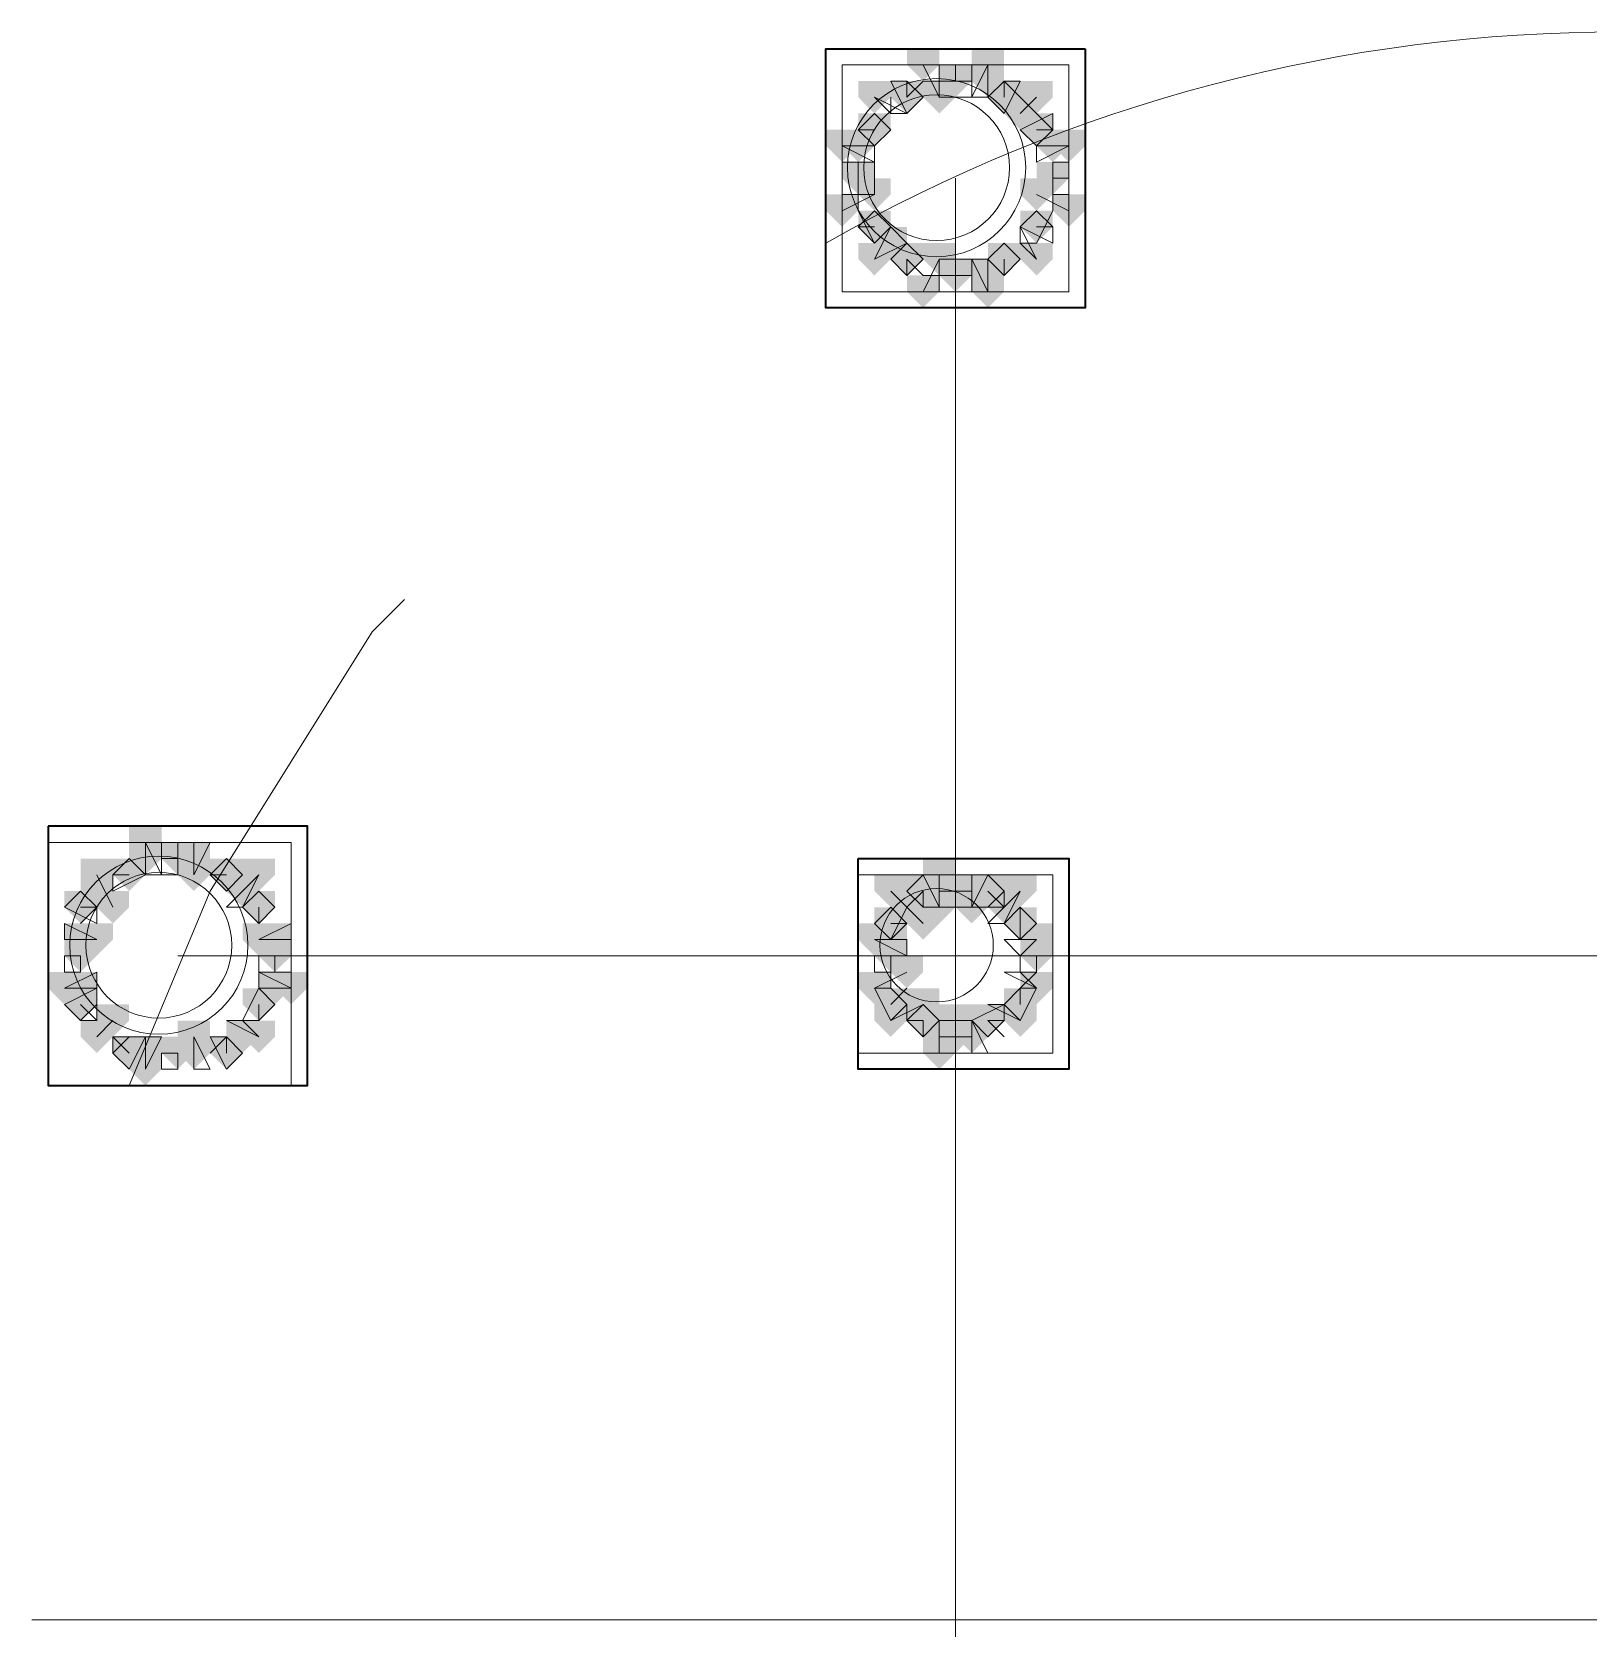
# Model space of a CAD drawing. Header units: millimetres. Extents: x 2315 to 4619, y 1334 to 1897.
# Drawn here: x 3620.04 to 3625.91, y 1541.67 to 1547.68 of the extents above; entities that cross this region are included whole.
import ezdxf

# ---------------------------------------------------------------- set-up
doc = ezdxf.new("R2010")
doc.units = ezdxf.units.MM
for name, color, linetype, true_color in [('PDF_10', 7, 'Continuous', 0x00b85c), ('PDF_AXIS', 7, 'Continuous', 0x00b85c), ('PDF_柱构件', 7, 'Continuous', 0x00b85c), ('PDF_转运站初步方案', 7, 'Continuous', 0x00b85c)]:
    doc.layers.add(name, color=color, linetype=linetype, true_color=true_color)
doc.layers.add('PDF_中心线层', color=1, linetype='Continuous')
doc.layers.add('PDF_粗实线层', color=7, linetype='Continuous')

msp = doc.modelspace()

# ---------------------------------------------------------------- hatches: boundary and pattern name
at = {"layer": 'PDF_10', "transparency": 33554559}
for points in [[(3623.525, 1547.5601), (3623.464, 1547.5601), (3623.464, 1547.499), (3623.525, 1547.4379), (3623.5861, 1547.499), (3623.5861, 1547.5601)], [(3623.525, 1547.5601), (3623.464, 1547.5601), (3623.464, 1547.499), (3623.525, 1547.4379), (3623.5861, 1547.499), (3623.5861, 1547.5601)], [(3623.3418, 1547.499), (3623.2807, 1547.499), (3623.2807, 1547.4379), (3623.3418, 1547.3768), (3623.4029, 1547.4379), (3623.4029, 1547.499)], [(3623.3418, 1547.499), (3623.2807, 1547.499), (3623.2807, 1547.4379), (3623.3418, 1547.3768), (3623.4029, 1547.4379), (3623.4029, 1547.499)], [(3623.7083, 1547.499), (3623.6472, 1547.499), (3623.6472, 1547.4379), (3623.7083, 1547.3768), (3623.7694, 1547.4379), (3623.7694, 1547.499)], [(3623.7083, 1547.499), (3623.6472, 1547.499), (3623.6472, 1547.4379), (3623.7083, 1547.3768), (3623.7694, 1547.4379), (3623.7694, 1547.499)], [(3623.2196, 1547.3768), (3623.1586, 1547.3768), (3623.1586, 1547.3157), (3623.2196, 1547.2547), (3623.2807, 1547.3157), (3623.2807, 1547.3768)], [(3623.2196, 1547.3768), (3623.1586, 1547.3768), (3623.1586, 1547.3157), (3623.2196, 1547.2547), (3623.2807, 1547.3157), (3623.2807, 1547.3768)], [(3623.8305, 1547.3768), (3623.7694, 1547.3768), (3623.7694, 1547.3157), (3623.8305, 1547.2547), (3623.8915, 1547.3157), (3623.8915, 1547.3768)], [(3623.8305, 1547.3768), (3623.7694, 1547.3768), (3623.7694, 1547.3157), (3623.8305, 1547.2547), (3623.8915, 1547.3157), (3623.8915, 1547.3768)], [(3623.1586, 1547.1936), (3623.0975, 1547.1936), (3623.0975, 1547.1325), (3623.1586, 1547.0714), (3623.2196, 1547.1325), (3623.2196, 1547.1936)], [(3623.1586, 1547.1936), (3623.0975, 1547.1936), (3623.0975, 1547.1325), (3623.1586, 1547.0714), (3623.2196, 1547.1325), (3623.2196, 1547.1936)], [(3623.1586, 1547.1936), (3623.0975, 1547.1936), (3623.0975, 1547.1325), (3623.1586, 1547.0714), (3623.2196, 1547.1325), (3623.2196, 1547.1936)], [(3623.8915, 1547.1936), (3623.8305, 1547.1936), (3623.8305, 1547.1325), (3623.8915, 1547.0714), (3623.9526, 1547.1325), (3623.9526, 1547.1936)], [(3623.8915, 1547.1936), (3623.8305, 1547.1936), (3623.8305, 1547.1325), (3623.8915, 1547.0714), (3623.9526, 1547.1325), (3623.9526, 1547.1936)], [(3623.2196, 1547.0103), (3623.1586, 1547.0103), (3623.1586, 1546.9493), (3623.2196, 1546.8882), (3623.2807, 1546.9493), (3623.2807, 1547.0103)], [(3623.2196, 1547.0103), (3623.1586, 1547.0103), (3623.1586, 1546.9493), (3623.2196, 1546.8882), (3623.2807, 1546.9493), (3623.2807, 1547.0103)], [(3623.8305, 1547.0103), (3623.7694, 1547.0103), (3623.7694, 1546.9493), (3623.8305, 1546.8882), (3623.8915, 1546.9493), (3623.8915, 1547.0103)], [(3623.8305, 1547.0103), (3623.7694, 1547.0103), (3623.7694, 1546.9493), (3623.8305, 1546.8882), (3623.8915, 1546.9493), (3623.8915, 1547.0103)], [(3623.3418, 1546.8882), (3623.2807, 1546.8882), (3623.2807, 1546.8271), (3623.3418, 1546.766), (3623.4029, 1546.8271), (3623.4029, 1546.8882)], [(3623.3418, 1546.8882), (3623.2807, 1546.8882), (3623.2807, 1546.8271), (3623.3418, 1546.766), (3623.4029, 1546.8271), (3623.4029, 1546.8882)], [(3623.7083, 1546.8882), (3623.6472, 1546.8882), (3623.6472, 1546.8271), (3623.7083, 1546.766), (3623.7694, 1546.8271), (3623.7694, 1546.8882)], [(3623.7083, 1546.8882), (3623.6472, 1546.8882), (3623.6472, 1546.8271), (3623.7083, 1546.766), (3623.7694, 1546.8271), (3623.7694, 1546.8882)], [(3623.525, 1546.8271), (3623.464, 1546.8271), (3623.464, 1546.766), (3623.525, 1546.7049), (3623.5861, 1546.766), (3623.5861, 1546.8271)], [(3623.525, 1546.8271), (3623.464, 1546.8271), (3623.464, 1546.766), (3623.525, 1546.7049), (3623.5861, 1546.766), (3623.5861, 1546.8271)], [(3623.525, 1546.8271), (3623.464, 1546.8271), (3623.464, 1546.766), (3623.525, 1546.7049), (3623.5861, 1546.766), (3623.5861, 1546.8271)], [(3620.5932, 1544.6282), (3620.5321, 1544.6282), (3620.5321, 1544.5671), (3620.5932, 1544.506), (3620.6542, 1544.5671), (3620.6542, 1544.6282)], [(3620.5932, 1544.6282), (3620.5321, 1544.6282), (3620.5321, 1544.5671), (3620.5932, 1544.506), (3620.6542, 1544.5671), (3620.6542, 1544.6282)], [(3620.4099, 1544.5671), (3620.3488, 1544.5671), (3620.3488, 1544.506), (3620.4099, 1544.4449), (3620.471, 1544.506), (3620.471, 1544.5671)], [(3620.4099, 1544.5671), (3620.3488, 1544.5671), (3620.3488, 1544.506), (3620.4099, 1544.4449), (3620.471, 1544.506), (3620.471, 1544.5671)], [(3620.7764, 1544.5671), (3620.7153, 1544.5671), (3620.7153, 1544.506), (3620.7764, 1544.4449), (3620.8375, 1544.506), (3620.8375, 1544.5671)], [(3620.7764, 1544.5671), (3620.7153, 1544.5671), (3620.7153, 1544.506), (3620.7764, 1544.4449), (3620.8375, 1544.506), (3620.8375, 1544.5671)], [(3620.7764, 1544.5671), (3620.7153, 1544.5671), (3620.7153, 1544.506), (3620.7764, 1544.4449), (3620.8375, 1544.506), (3620.8375, 1544.5671)], [(3623.4029, 1544.506), (3623.3418, 1544.506), (3623.3418, 1544.4449), (3623.4029, 1544.3839), (3623.464, 1544.4449), (3623.464, 1544.506)], [(3623.4029, 1544.506), (3623.3418, 1544.506), (3623.3418, 1544.4449), (3623.4029, 1544.3839), (3623.464, 1544.4449), (3623.464, 1544.506)], [(3623.525, 1544.506), (3623.464, 1544.506), (3623.464, 1544.4449), (3623.525, 1544.3839), (3623.5861, 1544.4449), (3623.5861, 1544.506)], [(3623.525, 1544.506), (3623.464, 1544.506), (3623.464, 1544.4449), (3623.525, 1544.3839), (3623.5861, 1544.4449), (3623.5861, 1544.506)], [(3623.6472, 1544.506), (3623.5861, 1544.506), (3623.5861, 1544.4449), (3623.6472, 1544.3839), (3623.7083, 1544.4449), (3623.7083, 1544.506)], [(3623.6472, 1544.506), (3623.5861, 1544.506), (3623.5861, 1544.4449), (3623.6472, 1544.3839), (3623.7083, 1544.4449), (3623.7083, 1544.506)], [(3620.2267, 1544.4449), (3620.1656, 1544.4449), (3620.1656, 1544.3839), (3620.2267, 1544.3228), (3620.2877, 1544.3839), (3620.2877, 1544.4449)], [(3620.2267, 1544.4449), (3620.1656, 1544.4449), (3620.1656, 1544.3839), (3620.2267, 1544.3228), (3620.2877, 1544.3839), (3620.2877, 1544.4449)], [(3620.8986, 1544.4449), (3620.8375, 1544.4449), (3620.8375, 1544.3839), (3620.8986, 1544.3228), (3620.9596, 1544.3839), (3620.9596, 1544.4449)], [(3620.8986, 1544.4449), (3620.8375, 1544.4449), (3620.8375, 1544.3839), (3620.8986, 1544.3228), (3620.9596, 1544.3839), (3620.9596, 1544.4449)], [(3620.8986, 1544.4449), (3620.8375, 1544.4449), (3620.8375, 1544.3839), (3620.8986, 1544.3228), (3620.9596, 1544.3839), (3620.9596, 1544.4449)], [(3623.2807, 1544.3839), (3623.2196, 1544.3839), (3623.2196, 1544.3228), (3623.2807, 1544.2617), (3623.3418, 1544.3228), (3623.3418, 1544.3839)], [(3623.2807, 1544.3839), (3623.2196, 1544.3839), (3623.2196, 1544.3228), (3623.2807, 1544.2617), (3623.3418, 1544.3228), (3623.3418, 1544.3839)], [(3623.7694, 1544.3839), (3623.7083, 1544.3839), (3623.7083, 1544.3228), (3623.7694, 1544.2617), (3623.8305, 1544.3228), (3623.8305, 1544.3839)], [(3623.7694, 1544.3839), (3623.7083, 1544.3839), (3623.7083, 1544.3228), (3623.7694, 1544.2617), (3623.8305, 1544.3228), (3623.8305, 1544.3839)], [(3623.7694, 1544.3839), (3623.7083, 1544.3839), (3623.7083, 1544.3228), (3623.7694, 1544.2617), (3623.8305, 1544.3228), (3623.8305, 1544.3839)], [(3620.2267, 1544.2617), (3620.1656, 1544.2617), (3620.1656, 1544.2006), (3620.2267, 1544.1395), (3620.2877, 1544.2006), (3620.2877, 1544.2617)], [(3620.2267, 1544.2617), (3620.1656, 1544.2617), (3620.1656, 1544.2006), (3620.2267, 1544.1395), (3620.2877, 1544.2006), (3620.2877, 1544.2617)], [(3620.9596, 1544.2617), (3620.8986, 1544.2617), (3620.8986, 1544.2006), (3620.9596, 1544.1395), (3621.0207, 1544.2006), (3621.0207, 1544.2617)], [(3620.9596, 1544.2617), (3620.8986, 1544.2617), (3620.8986, 1544.2006), (3620.9596, 1544.1395), (3621.0207, 1544.2006), (3621.0207, 1544.2617)], [(3623.2807, 1544.2617), (3623.2196, 1544.2617), (3623.2196, 1544.2006), (3623.2807, 1544.1395), (3623.3418, 1544.2006), (3623.3418, 1544.2617)], [(3623.2807, 1544.2617), (3623.2196, 1544.2617), (3623.2196, 1544.2006), (3623.2807, 1544.1395), (3623.3418, 1544.2006), (3623.3418, 1544.2617)], [(3623.8305, 1544.2617), (3623.7694, 1544.2617), (3623.7694, 1544.2006), (3623.8305, 1544.1395), (3623.8915, 1544.2006), (3623.8915, 1544.2617)], [(3623.8305, 1544.2617), (3623.7694, 1544.2617), (3623.7694, 1544.2006), (3623.8305, 1544.1395), (3623.8915, 1544.2006), (3623.8915, 1544.2617)], [(3620.2267, 1544.0784), (3620.1656, 1544.0784), (3620.1656, 1544.0174), (3620.2267, 1543.9563), (3620.2877, 1544.0174), (3620.2877, 1544.0784)], [(3620.2267, 1544.0784), (3620.1656, 1544.0784), (3620.1656, 1544.0174), (3620.2267, 1543.9563), (3620.2877, 1544.0174), (3620.2877, 1544.0784)], [(3620.8986, 1544.0784), (3620.8375, 1544.0784), (3620.8375, 1544.0174), (3620.8986, 1543.9563), (3620.9596, 1544.0174), (3620.9596, 1544.0784)], [(3620.8986, 1544.0784), (3620.8375, 1544.0784), (3620.8375, 1544.0174), (3620.8986, 1543.9563), (3620.9596, 1544.0174), (3620.9596, 1544.0784)], [(3623.2807, 1544.0784), (3623.2196, 1544.0784), (3623.2196, 1544.0174), (3623.2807, 1543.9563), (3623.3418, 1544.0174), (3623.3418, 1544.0784)], [(3623.2807, 1544.0784), (3623.2196, 1544.0784), (3623.2196, 1544.0174), (3623.2807, 1543.9563), (3623.3418, 1544.0174), (3623.3418, 1544.0784)], [(3623.7694, 1544.0784), (3623.7083, 1544.0784), (3623.7083, 1544.0174), (3623.7694, 1543.9563), (3623.8305, 1544.0174), (3623.8305, 1544.0784)], [(3623.7694, 1544.0784), (3623.7083, 1544.0784), (3623.7083, 1544.0174), (3623.7694, 1543.9563), (3623.8305, 1544.0174), (3623.8305, 1544.0784)], [(3623.4029, 1544.0174), (3623.3418, 1544.0174), (3623.3418, 1543.9563), (3623.4029, 1543.8952), (3623.464, 1543.9563), (3623.464, 1544.0174)], [(3623.4029, 1544.0174), (3623.3418, 1544.0174), (3623.3418, 1543.9563), (3623.4029, 1543.8952), (3623.464, 1543.9563), (3623.464, 1544.0174)], [(3623.6472, 1544.0174), (3623.5861, 1544.0174), (3623.5861, 1543.9563), (3623.6472, 1543.8952), (3623.7083, 1543.9563), (3623.7083, 1544.0174)], [(3623.6472, 1544.0174), (3623.5861, 1544.0174), (3623.5861, 1543.9563), (3623.6472, 1543.8952), (3623.7083, 1543.9563), (3623.7083, 1544.0174)], [(3623.525, 1543.9563), (3623.464, 1543.9563), (3623.464, 1543.8952), (3623.525, 1543.8341), (3623.5861, 1543.8952), (3623.5861, 1543.9563)], [(3623.525, 1543.9563), (3623.464, 1543.9563), (3623.464, 1543.8952), (3623.525, 1543.8341), (3623.5861, 1543.8952), (3623.5861, 1543.9563)], [(3620.4099, 1543.8952), (3620.3488, 1543.8952), (3620.3488, 1543.8341), (3620.4099, 1543.773), (3620.471, 1543.8341), (3620.471, 1543.8952)], [(3620.4099, 1543.8952), (3620.3488, 1543.8952), (3620.3488, 1543.8341), (3620.4099, 1543.773), (3620.471, 1543.8341), (3620.471, 1543.8952)], [(3620.5932, 1543.8952), (3620.5321, 1543.8952), (3620.5321, 1543.8341), (3620.5932, 1543.773), (3620.6542, 1543.8341), (3620.6542, 1543.8952)], [(3620.5932, 1543.8952), (3620.5321, 1543.8952), (3620.5321, 1543.8341), (3620.5932, 1543.773), (3620.6542, 1543.8341), (3620.6542, 1543.8952)], [(3620.7764, 1543.8952), (3620.7153, 1543.8952), (3620.7153, 1543.8341), (3620.7764, 1543.773), (3620.8375, 1543.8341), (3620.8375, 1543.8952)], [(3620.7764, 1543.8952), (3620.7153, 1543.8952), (3620.7153, 1543.8341), (3620.7764, 1543.773), (3620.8375, 1543.8341), (3620.8375, 1543.8952)]]:
    msp.add_hatch(color=256, dxfattribs=at).paths.add_polyline_path(points)
at = {"layer": 'PDF_柱构件', "transparency": 33554559}
for points in [[(3623.4029, 1547.6211), (3623.3418, 1547.6211), (3623.3418, 1547.5601), (3623.4029, 1547.499), (3623.464, 1547.5601), (3623.464, 1547.6211)], [(3623.6472, 1547.6211), (3623.5861, 1547.6211), (3623.5861, 1547.5601), (3623.6472, 1547.499), (3623.7083, 1547.5601), (3623.7083, 1547.6211)], [(3623.6472, 1547.5601), (3623.5861, 1547.5601), (3623.5861, 1547.499), (3623.6472, 1547.4379), (3623.7083, 1547.499), (3623.7083, 1547.5601)], [(3623.2196, 1547.499), (3623.1586, 1547.499), (3623.1586, 1547.4379), (3623.2196, 1547.3768), (3623.2807, 1547.4379), (3623.2807, 1547.499)], [(3623.464, 1547.499), (3623.4029, 1547.499), (3623.4029, 1547.4379), (3623.464, 1547.3768), (3623.525, 1547.4379), (3623.525, 1547.499)], [(3623.8305, 1547.499), (3623.7694, 1547.499), (3623.7694, 1547.4379), (3623.8305, 1547.3768), (3623.8915, 1547.4379), (3623.8915, 1547.499)], [(3623.7694, 1547.4379), (3623.7083, 1547.4379), (3623.7083, 1547.3768), (3623.7694, 1547.3157), (3623.8305, 1547.3768), (3623.8305, 1547.4379)], [(3623.0975, 1547.3157), (3623.0364, 1547.3157), (3623.0364, 1547.2547), (3623.0975, 1547.1936), (3623.1586, 1547.2547), (3623.1586, 1547.3157)], [(3623.1586, 1547.3157), (3623.0975, 1547.3157), (3623.0975, 1547.2547), (3623.1586, 1547.1936), (3623.2196, 1547.2547), (3623.2196, 1547.3157)], [(3623.8915, 1547.3157), (3623.8305, 1547.3157), (3623.8305, 1547.2547), (3623.8915, 1547.1936), (3623.9526, 1547.2547), (3623.9526, 1547.3157)], [(3623.9526, 1547.3157), (3623.8915, 1547.3157), (3623.8915, 1547.2547), (3623.9526, 1547.1936), (3624.0137, 1547.2547), (3624.0137, 1547.3157)], [(3623.2196, 1547.1325), (3623.1586, 1547.1325), (3623.1586, 1547.0714), (3623.2196, 1547.0103), (3623.2807, 1547.0714), (3623.2807, 1547.1325)], [(3623.8305, 1547.1325), (3623.7694, 1547.1325), (3623.7694, 1547.0714), (3623.8305, 1547.0103), (3623.8915, 1547.0714), (3623.8915, 1547.1325)], [(3623.0975, 1547.0714), (3623.0364, 1547.0714), (3623.0364, 1547.0103), (3623.0975, 1546.9493), (3623.1586, 1547.0103), (3623.1586, 1547.0714)], [(3623.9526, 1547.0714), (3623.8915, 1547.0714), (3623.8915, 1547.0103), (3623.9526, 1546.9493), (3624.0137, 1547.0103), (3624.0137, 1547.0714)], [(3623.2807, 1546.9493), (3623.2196, 1546.9493), (3623.2196, 1546.8882), (3623.2807, 1546.8271), (3623.3418, 1546.8882), (3623.3418, 1546.9493)], [(3623.2196, 1546.8882), (3623.1586, 1546.8882), (3623.1586, 1546.8271), (3623.2196, 1546.766), (3623.2807, 1546.8271), (3623.2807, 1546.8882)], [(3623.464, 1546.8882), (3623.4029, 1546.8882), (3623.4029, 1546.8271), (3623.464, 1546.766), (3623.525, 1546.8271), (3623.525, 1546.8882)], [(3623.8305, 1546.8882), (3623.7694, 1546.8882), (3623.7694, 1546.8271), (3623.8305, 1546.766), (3623.8915, 1546.8271), (3623.8915, 1546.8882)], [(3623.6472, 1546.8271), (3623.5861, 1546.8271), (3623.5861, 1546.766), (3623.6472, 1546.7049), (3623.7083, 1546.766), (3623.7083, 1546.8271)], [(3623.4029, 1546.766), (3623.3418, 1546.766), (3623.3418, 1546.7049), (3623.4029, 1546.6439), (3623.464, 1546.7049), (3623.464, 1546.766)], [(3623.6472, 1546.766), (3623.5861, 1546.766), (3623.5861, 1546.7049), (3623.6472, 1546.6439), (3623.7083, 1546.7049), (3623.7083, 1546.766)], [(3620.471, 1544.6893), (3620.4099, 1544.6893), (3620.4099, 1544.6282), (3620.471, 1544.5671), (3620.5321, 1544.6282), (3620.5321, 1544.6893)], [(3620.471, 1544.6282), (3620.4099, 1544.6282), (3620.4099, 1544.5671), (3620.471, 1544.506), (3620.5321, 1544.5671), (3620.5321, 1544.6282)], [(3620.6542, 1544.6282), (3620.5932, 1544.6282), (3620.5932, 1544.5671), (3620.6542, 1544.506), (3620.7153, 1544.5671), (3620.7153, 1544.6282)], [(3620.2877, 1544.5671), (3620.2267, 1544.5671), (3620.2267, 1544.506), (3620.2877, 1544.4449), (3620.3488, 1544.506), (3620.3488, 1544.5671)], [(3620.6542, 1544.5671), (3620.5932, 1544.5671), (3620.5932, 1544.506), (3620.6542, 1544.4449), (3620.7153, 1544.506), (3620.7153, 1544.5671)], [(3620.8986, 1544.5671), (3620.8375, 1544.5671), (3620.8375, 1544.506), (3620.8986, 1544.4449), (3620.9596, 1544.506), (3620.9596, 1544.5671)], [(3623.464, 1544.5671), (3623.4029, 1544.5671), (3623.4029, 1544.506), (3623.464, 1544.4449), (3623.525, 1544.506), (3623.525, 1544.5671)], [(3620.2877, 1544.506), (3620.2267, 1544.506), (3620.2267, 1544.4449), (3620.2877, 1544.3839), (3620.3488, 1544.4449), (3620.3488, 1544.506)], [(3620.8375, 1544.506), (3620.7764, 1544.506), (3620.7764, 1544.4449), (3620.8375, 1544.3839), (3620.8986, 1544.4449), (3620.8986, 1544.506)], [(3623.2807, 1544.506), (3623.2196, 1544.506), (3623.2196, 1544.4449), (3623.2807, 1544.3839), (3623.3418, 1544.4449), (3623.3418, 1544.506)], [(3623.464, 1544.506), (3623.4029, 1544.506), (3623.4029, 1544.4449), (3623.464, 1544.3839), (3623.525, 1544.4449), (3623.525, 1544.506)], [(3623.5861, 1544.506), (3623.525, 1544.506), (3623.525, 1544.4449), (3623.5861, 1544.3839), (3623.6472, 1544.4449), (3623.6472, 1544.506)], [(3623.7694, 1544.506), (3623.7083, 1544.506), (3623.7083, 1544.4449), (3623.7694, 1544.3839), (3623.8305, 1544.4449), (3623.8305, 1544.506)], [(3620.3488, 1544.4449), (3620.2877, 1544.4449), (3620.2877, 1544.3839), (3620.3488, 1544.3228), (3620.4099, 1544.3839), (3620.4099, 1544.4449)], [(3623.3418, 1544.4449), (3623.2807, 1544.4449), (3623.2807, 1544.3839), (3623.3418, 1544.3228), (3623.4029, 1544.3839), (3623.4029, 1544.4449)], [(3623.464, 1544.4449), (3623.4029, 1544.4449), (3623.4029, 1544.3839), (3623.464, 1544.3228), (3623.525, 1544.3839), (3623.525, 1544.4449)], [(3623.5861, 1544.4449), (3623.525, 1544.4449), (3623.525, 1544.3839), (3623.5861, 1544.3228), (3623.6472, 1544.3839), (3623.6472, 1544.4449)], [(3623.7083, 1544.4449), (3623.6472, 1544.4449), (3623.6472, 1544.3839), (3623.7083, 1544.3228), (3623.7694, 1544.3839), (3623.7694, 1544.4449)], [(3623.4029, 1544.3839), (3623.3418, 1544.3839), (3623.3418, 1544.3228), (3623.4029, 1544.2617), (3623.464, 1544.3228), (3623.464, 1544.3839)], [(3620.2267, 1544.3228), (3620.1656, 1544.3228), (3620.1656, 1544.2617), (3620.2267, 1544.2006), (3620.2877, 1544.2617), (3620.2877, 1544.3228)], [(3620.2877, 1544.3228), (3620.2267, 1544.3228), (3620.2267, 1544.2617), (3620.2877, 1544.2006), (3620.3488, 1544.2617), (3620.3488, 1544.3228)], [(3620.8986, 1544.3228), (3620.8375, 1544.3228), (3620.8375, 1544.2617), (3620.8986, 1544.2006), (3620.9596, 1544.2617), (3620.9596, 1544.3228)], [(3620.9596, 1544.3228), (3620.8986, 1544.3228), (3620.8986, 1544.2617), (3620.9596, 1544.2006), (3621.0207, 1544.2617), (3621.0207, 1544.3228)], [(3623.2196, 1544.3228), (3623.1586, 1544.3228), (3623.1586, 1544.2617), (3623.2196, 1544.2006), (3623.2807, 1544.2617), (3623.2807, 1544.3228)], [(3623.2807, 1544.3228), (3623.2196, 1544.3228), (3623.2196, 1544.2617), (3623.2807, 1544.2006), (3623.3418, 1544.2617), (3623.3418, 1544.3228)], [(3623.8305, 1544.3228), (3623.7694, 1544.3228), (3623.7694, 1544.2617), (3623.8305, 1544.2006), (3623.8915, 1544.2617), (3623.8915, 1544.3228)], [(3623.3418, 1544.2006), (3623.2807, 1544.2006), (3623.2807, 1544.1395), (3623.3418, 1544.0784), (3623.4029, 1544.1395), (3623.4029, 1544.2006)], [(3620.1656, 1544.1395), (3620.1045, 1544.1395), (3620.1045, 1544.0784), (3620.1656, 1544.0174), (3620.2267, 1544.0784), (3620.2267, 1544.1395)], [(3620.2267, 1544.1395), (3620.1656, 1544.1395), (3620.1656, 1544.0784), (3620.2267, 1544.0174), (3620.2877, 1544.0784), (3620.2877, 1544.1395)], [(3620.9596, 1544.1395), (3620.8986, 1544.1395), (3620.8986, 1544.0784), (3620.9596, 1544.0174), (3621.0207, 1544.0784), (3621.0207, 1544.1395)], [(3621.0207, 1544.1395), (3620.9596, 1544.1395), (3620.9596, 1544.0784), (3621.0207, 1544.0174), (3621.0818, 1544.0784), (3621.0818, 1544.1395)], [(3623.2196, 1544.1395), (3623.1586, 1544.1395), (3623.1586, 1544.0784), (3623.2196, 1544.0174), (3623.2807, 1544.0784), (3623.2807, 1544.1395)], [(3623.8305, 1544.1395), (3623.7694, 1544.1395), (3623.7694, 1544.0784), (3623.8305, 1544.0174), (3623.8915, 1544.0784), (3623.8915, 1544.1395)], [(3623.4029, 1544.0784), (3623.3418, 1544.0784), (3623.3418, 1544.0174), (3623.4029, 1543.9563), (3623.464, 1544.0174), (3623.464, 1544.0784)], [(3620.3488, 1544.0174), (3620.2877, 1544.0174), (3620.2877, 1543.9563), (3620.3488, 1543.8952), (3620.4099, 1543.9563), (3620.4099, 1544.0174)], [(3623.2807, 1544.0174), (3623.2196, 1544.0174), (3623.2196, 1543.9563), (3623.2807, 1543.8952), (3623.3418, 1543.9563), (3623.3418, 1544.0174)], [(3623.464, 1544.0174), (3623.4029, 1544.0174), (3623.4029, 1543.9563), (3623.464, 1543.8952), (3623.525, 1543.9563), (3623.525, 1544.0174)], [(3623.5861, 1544.0174), (3623.525, 1544.0174), (3623.525, 1543.9563), (3623.5861, 1543.8952), (3623.6472, 1543.9563), (3623.6472, 1544.0174)], [(3623.7694, 1544.0174), (3623.7083, 1544.0174), (3623.7083, 1543.9563), (3623.7694, 1543.8952), (3623.8305, 1543.9563), (3623.8305, 1544.0174)], [(3620.2877, 1543.9563), (3620.2267, 1543.9563), (3620.2267, 1543.8952), (3620.2877, 1543.8341), (3620.3488, 1543.8952), (3620.3488, 1543.9563)], [(3620.2877, 1543.9563), (3620.2267, 1543.9563), (3620.2267, 1543.8952), (3620.2877, 1543.8341), (3620.3488, 1543.8952), (3620.3488, 1543.9563)], [(3620.6542, 1543.9563), (3620.5932, 1543.9563), (3620.5932, 1543.8952), (3620.6542, 1543.8341), (3620.7153, 1543.8952), (3620.7153, 1543.9563)], [(3620.8375, 1543.9563), (3620.7764, 1543.9563), (3620.7764, 1543.8952), (3620.8375, 1543.8341), (3620.8986, 1543.8952), (3620.8986, 1543.9563)], [(3620.8986, 1543.9563), (3620.8375, 1543.9563), (3620.8375, 1543.8952), (3620.8986, 1543.8341), (3620.9596, 1543.8952), (3620.9596, 1543.9563)], [(3623.464, 1543.9563), (3623.4029, 1543.9563), (3623.4029, 1543.8952), (3623.464, 1543.8341), (3623.525, 1543.8952), (3623.525, 1543.9563)], [(3623.5861, 1543.9563), (3623.525, 1543.9563), (3623.525, 1543.8952), (3623.5861, 1543.8341), (3623.6472, 1543.8952), (3623.6472, 1543.9563)], [(3620.471, 1543.8952), (3620.4099, 1543.8952), (3620.4099, 1543.8341), (3620.471, 1543.773), (3620.5321, 1543.8341), (3620.5321, 1543.8952)], [(3620.6542, 1543.8952), (3620.5932, 1543.8952), (3620.5932, 1543.8341), (3620.6542, 1543.773), (3620.7153, 1543.8341), (3620.7153, 1543.8952)], [(3623.464, 1543.8952), (3623.4029, 1543.8952), (3623.4029, 1543.8341), (3623.464, 1543.773), (3623.525, 1543.8341), (3623.525, 1543.8952)], [(3620.471, 1543.8341), (3620.4099, 1543.8341), (3620.4099, 1543.773), (3620.471, 1543.712), (3620.5321, 1543.773), (3620.5321, 1543.8341)]]:
    msp.add_hatch(color=256, dxfattribs=at).paths.add_polyline_path(points)
at = {"layer": 'PDF_转运站初步方案', "transparency": 33554559}
for points in [[(3623.525, 1547.5601), (3623.464, 1547.5601), (3623.464, 1547.499), (3623.525, 1547.4379), (3623.5861, 1547.499), (3623.5861, 1547.5601)], [(3623.525, 1547.5601), (3623.464, 1547.5601), (3623.464, 1547.499), (3623.525, 1547.4379), (3623.5861, 1547.499), (3623.5861, 1547.5601)], [(3623.3418, 1547.499), (3623.2807, 1547.499), (3623.2807, 1547.4379), (3623.3418, 1547.3768), (3623.4029, 1547.4379), (3623.4029, 1547.499)], [(3623.3418, 1547.499), (3623.2807, 1547.499), (3623.2807, 1547.4379), (3623.3418, 1547.3768), (3623.4029, 1547.4379), (3623.4029, 1547.499)], [(3623.7083, 1547.499), (3623.6472, 1547.499), (3623.6472, 1547.4379), (3623.7083, 1547.3768), (3623.7694, 1547.4379), (3623.7694, 1547.499)], [(3623.7083, 1547.499), (3623.6472, 1547.499), (3623.6472, 1547.4379), (3623.7083, 1547.3768), (3623.7694, 1547.4379), (3623.7694, 1547.499)], [(3623.2196, 1547.3768), (3623.1586, 1547.3768), (3623.1586, 1547.3157), (3623.2196, 1547.2547), (3623.2807, 1547.3157), (3623.2807, 1547.3768)], [(3623.2196, 1547.3768), (3623.1586, 1547.3768), (3623.1586, 1547.3157), (3623.2196, 1547.2547), (3623.2807, 1547.3157), (3623.2807, 1547.3768)], [(3623.8305, 1547.3768), (3623.7694, 1547.3768), (3623.7694, 1547.3157), (3623.8305, 1547.2547), (3623.8915, 1547.3157), (3623.8915, 1547.3768)], [(3623.8305, 1547.3768), (3623.7694, 1547.3768), (3623.7694, 1547.3157), (3623.8305, 1547.2547), (3623.8915, 1547.3157), (3623.8915, 1547.3768)], [(3623.1586, 1547.1936), (3623.0975, 1547.1936), (3623.0975, 1547.1325), (3623.1586, 1547.0714), (3623.2196, 1547.1325), (3623.2196, 1547.1936)], [(3623.1586, 1547.1936), (3623.0975, 1547.1936), (3623.0975, 1547.1325), (3623.1586, 1547.0714), (3623.2196, 1547.1325), (3623.2196, 1547.1936)], [(3623.8915, 1547.1936), (3623.8305, 1547.1936), (3623.8305, 1547.1325), (3623.8915, 1547.0714), (3623.9526, 1547.1325), (3623.9526, 1547.1936)], [(3623.8915, 1547.1936), (3623.8305, 1547.1936), (3623.8305, 1547.1325), (3623.8915, 1547.0714), (3623.9526, 1547.1325), (3623.9526, 1547.1936)], [(3623.2196, 1547.0103), (3623.1586, 1547.0103), (3623.1586, 1546.9493), (3623.2196, 1546.8882), (3623.2807, 1546.9493), (3623.2807, 1547.0103)], [(3623.2196, 1547.0103), (3623.1586, 1547.0103), (3623.1586, 1546.9493), (3623.2196, 1546.8882), (3623.2807, 1546.9493), (3623.2807, 1547.0103)], [(3623.8305, 1547.0103), (3623.7694, 1547.0103), (3623.7694, 1546.9493), (3623.8305, 1546.8882), (3623.8915, 1546.9493), (3623.8915, 1547.0103)], [(3623.8305, 1547.0103), (3623.7694, 1547.0103), (3623.7694, 1546.9493), (3623.8305, 1546.8882), (3623.8915, 1546.9493), (3623.8915, 1547.0103)], [(3623.3418, 1546.8882), (3623.2807, 1546.8882), (3623.2807, 1546.8271), (3623.3418, 1546.766), (3623.4029, 1546.8271), (3623.4029, 1546.8882)], [(3623.3418, 1546.8882), (3623.2807, 1546.8882), (3623.2807, 1546.8271), (3623.3418, 1546.766), (3623.4029, 1546.8271), (3623.4029, 1546.8882)], [(3623.7083, 1546.8882), (3623.6472, 1546.8882), (3623.6472, 1546.8271), (3623.7083, 1546.766), (3623.7694, 1546.8271), (3623.7694, 1546.8882)], [(3623.7083, 1546.8882), (3623.6472, 1546.8882), (3623.6472, 1546.8271), (3623.7083, 1546.766), (3623.7694, 1546.8271), (3623.7694, 1546.8882)], [(3623.525, 1546.8271), (3623.464, 1546.8271), (3623.464, 1546.766), (3623.525, 1546.7049), (3623.5861, 1546.766), (3623.5861, 1546.8271)], [(3623.525, 1546.8271), (3623.464, 1546.8271), (3623.464, 1546.766), (3623.525, 1546.7049), (3623.5861, 1546.766), (3623.5861, 1546.8271)], [(3620.5932, 1544.6282), (3620.5321, 1544.6282), (3620.5321, 1544.5671), (3620.5932, 1544.506), (3620.6542, 1544.5671), (3620.6542, 1544.6282)], [(3620.5932, 1544.6282), (3620.5321, 1544.6282), (3620.5321, 1544.5671), (3620.5932, 1544.506), (3620.6542, 1544.5671), (3620.6542, 1544.6282)], [(3620.4099, 1544.5671), (3620.3488, 1544.5671), (3620.3488, 1544.506), (3620.4099, 1544.4449), (3620.471, 1544.506), (3620.471, 1544.5671)], [(3620.4099, 1544.5671), (3620.3488, 1544.5671), (3620.3488, 1544.506), (3620.4099, 1544.4449), (3620.471, 1544.506), (3620.471, 1544.5671)], [(3620.7764, 1544.5671), (3620.7153, 1544.5671), (3620.7153, 1544.506), (3620.7764, 1544.4449), (3620.8375, 1544.506), (3620.8375, 1544.5671)], [(3620.7764, 1544.5671), (3620.7153, 1544.5671), (3620.7153, 1544.506), (3620.7764, 1544.4449), (3620.8375, 1544.506), (3620.8375, 1544.5671)], [(3623.4029, 1544.506), (3623.3418, 1544.506), (3623.3418, 1544.4449), (3623.4029, 1544.3839), (3623.464, 1544.4449), (3623.464, 1544.506)], [(3623.4029, 1544.506), (3623.3418, 1544.506), (3623.3418, 1544.4449), (3623.4029, 1544.3839), (3623.464, 1544.4449), (3623.464, 1544.506)], [(3623.525, 1544.506), (3623.464, 1544.506), (3623.464, 1544.4449), (3623.525, 1544.3839), (3623.5861, 1544.4449), (3623.5861, 1544.506)], [(3623.525, 1544.506), (3623.464, 1544.506), (3623.464, 1544.4449), (3623.525, 1544.3839), (3623.5861, 1544.4449), (3623.5861, 1544.506)], [(3623.6472, 1544.506), (3623.5861, 1544.506), (3623.5861, 1544.4449), (3623.6472, 1544.3839), (3623.7083, 1544.4449), (3623.7083, 1544.506)], [(3623.6472, 1544.506), (3623.5861, 1544.506), (3623.5861, 1544.4449), (3623.6472, 1544.3839), (3623.7083, 1544.4449), (3623.7083, 1544.506)], [(3620.2267, 1544.4449), (3620.1656, 1544.4449), (3620.1656, 1544.3839), (3620.2267, 1544.3228), (3620.2877, 1544.3839), (3620.2877, 1544.4449)], [(3620.2267, 1544.4449), (3620.1656, 1544.4449), (3620.1656, 1544.3839), (3620.2267, 1544.3228), (3620.2877, 1544.3839), (3620.2877, 1544.4449)], [(3620.8986, 1544.4449), (3620.8375, 1544.4449), (3620.8375, 1544.3839), (3620.8986, 1544.3228), (3620.9596, 1544.3839), (3620.9596, 1544.4449)], [(3620.8986, 1544.4449), (3620.8375, 1544.4449), (3620.8375, 1544.3839), (3620.8986, 1544.3228), (3620.9596, 1544.3839), (3620.9596, 1544.4449)], [(3623.2807, 1544.3839), (3623.2196, 1544.3839), (3623.2196, 1544.3228), (3623.2807, 1544.2617), (3623.3418, 1544.3228), (3623.3418, 1544.3839)], [(3623.2807, 1544.3839), (3623.2196, 1544.3839), (3623.2196, 1544.3228), (3623.2807, 1544.2617), (3623.3418, 1544.3228), (3623.3418, 1544.3839)], [(3623.7694, 1544.3839), (3623.7083, 1544.3839), (3623.7083, 1544.3228), (3623.7694, 1544.2617), (3623.8305, 1544.3228), (3623.8305, 1544.3839)], [(3623.7694, 1544.3839), (3623.7083, 1544.3839), (3623.7083, 1544.3228), (3623.7694, 1544.2617), (3623.8305, 1544.3228), (3623.8305, 1544.3839)], [(3620.2267, 1544.2617), (3620.1656, 1544.2617), (3620.1656, 1544.2006), (3620.2267, 1544.1395), (3620.2877, 1544.2006), (3620.2877, 1544.2617)], [(3620.2267, 1544.2617), (3620.1656, 1544.2617), (3620.1656, 1544.2006), (3620.2267, 1544.1395), (3620.2877, 1544.2006), (3620.2877, 1544.2617)], [(3620.9596, 1544.2617), (3620.8986, 1544.2617), (3620.8986, 1544.2006), (3620.9596, 1544.1395), (3621.0207, 1544.2006), (3621.0207, 1544.2617)], [(3620.9596, 1544.2617), (3620.8986, 1544.2617), (3620.8986, 1544.2006), (3620.9596, 1544.1395), (3621.0207, 1544.2006), (3621.0207, 1544.2617)], [(3623.2807, 1544.2617), (3623.2196, 1544.2617), (3623.2196, 1544.2006), (3623.2807, 1544.1395), (3623.3418, 1544.2006), (3623.3418, 1544.2617)], [(3623.2807, 1544.2617), (3623.2196, 1544.2617), (3623.2196, 1544.2006), (3623.2807, 1544.1395), (3623.3418, 1544.2006), (3623.3418, 1544.2617)], [(3623.8305, 1544.2617), (3623.7694, 1544.2617), (3623.7694, 1544.2006), (3623.8305, 1544.1395), (3623.8915, 1544.2006), (3623.8915, 1544.2617)], [(3623.8305, 1544.2617), (3623.7694, 1544.2617), (3623.7694, 1544.2006), (3623.8305, 1544.1395), (3623.8915, 1544.2006), (3623.8915, 1544.2617)], [(3620.2267, 1544.0784), (3620.1656, 1544.0784), (3620.1656, 1544.0174), (3620.2267, 1543.9563), (3620.2877, 1544.0174), (3620.2877, 1544.0784)], [(3620.2267, 1544.0784), (3620.1656, 1544.0784), (3620.1656, 1544.0174), (3620.2267, 1543.9563), (3620.2877, 1544.0174), (3620.2877, 1544.0784)], [(3620.8986, 1544.0784), (3620.8375, 1544.0784), (3620.8375, 1544.0174), (3620.8986, 1543.9563), (3620.9596, 1544.0174), (3620.9596, 1544.0784)], [(3620.8986, 1544.0784), (3620.8375, 1544.0784), (3620.8375, 1544.0174), (3620.8986, 1543.9563), (3620.9596, 1544.0174), (3620.9596, 1544.0784)], [(3623.2807, 1544.0784), (3623.2196, 1544.0784), (3623.2196, 1544.0174), (3623.2807, 1543.9563), (3623.3418, 1544.0174), (3623.3418, 1544.0784)], [(3623.2807, 1544.0784), (3623.2196, 1544.0784), (3623.2196, 1544.0174), (3623.2807, 1543.9563), (3623.3418, 1544.0174), (3623.3418, 1544.0784)], [(3623.7694, 1544.0784), (3623.7083, 1544.0784), (3623.7083, 1544.0174), (3623.7694, 1543.9563), (3623.8305, 1544.0174), (3623.8305, 1544.0784)], [(3623.7694, 1544.0784), (3623.7083, 1544.0784), (3623.7083, 1544.0174), (3623.7694, 1543.9563), (3623.8305, 1544.0174), (3623.8305, 1544.0784)], [(3623.4029, 1544.0174), (3623.3418, 1544.0174), (3623.3418, 1543.9563), (3623.4029, 1543.8952), (3623.464, 1543.9563), (3623.464, 1544.0174)], [(3623.4029, 1544.0174), (3623.3418, 1544.0174), (3623.3418, 1543.9563), (3623.4029, 1543.8952), (3623.464, 1543.9563), (3623.464, 1544.0174)], [(3623.6472, 1544.0174), (3623.5861, 1544.0174), (3623.5861, 1543.9563), (3623.6472, 1543.8952), (3623.7083, 1543.9563), (3623.7083, 1544.0174)], [(3623.6472, 1544.0174), (3623.5861, 1544.0174), (3623.5861, 1543.9563), (3623.6472, 1543.8952), (3623.7083, 1543.9563), (3623.7083, 1544.0174)], [(3623.525, 1543.9563), (3623.464, 1543.9563), (3623.464, 1543.8952), (3623.525, 1543.8341), (3623.5861, 1543.8952), (3623.5861, 1543.9563)], [(3623.525, 1543.9563), (3623.464, 1543.9563), (3623.464, 1543.8952), (3623.525, 1543.8341), (3623.5861, 1543.8952), (3623.5861, 1543.9563)], [(3620.4099, 1543.8952), (3620.3488, 1543.8952), (3620.3488, 1543.8341), (3620.4099, 1543.773), (3620.471, 1543.8341), (3620.471, 1543.8952)], [(3620.4099, 1543.8952), (3620.3488, 1543.8952), (3620.3488, 1543.8341), (3620.4099, 1543.773), (3620.471, 1543.8341), (3620.471, 1543.8952)], [(3620.5932, 1543.8952), (3620.5321, 1543.8952), (3620.5321, 1543.8341), (3620.5932, 1543.773), (3620.6542, 1543.8341), (3620.6542, 1543.8952)], [(3620.5932, 1543.8952), (3620.5321, 1543.8952), (3620.5321, 1543.8341), (3620.5932, 1543.773), (3620.6542, 1543.8341), (3620.6542, 1543.8952)], [(3620.7764, 1543.8952), (3620.7153, 1543.8952), (3620.7153, 1543.8341), (3620.7764, 1543.773), (3620.8375, 1543.8341), (3620.8375, 1543.8952)], [(3620.7764, 1543.8952), (3620.7153, 1543.8952), (3620.7153, 1543.8341), (3620.7764, 1543.773), (3620.8375, 1543.8341), (3620.8375, 1543.8952)]]:
    msp.add_hatch(color=256, dxfattribs=at).paths.add_polyline_path(points)

# ---------------------------------------------------------------- linework, layer by layer
at = {"layer": 'PDF_10', "lineweight": 18}
for points in [[(3623.525, 1547.499), (3623.525, 1547.5601)], [(3623.4029, 1547.499), (3623.3418, 1547.4379), (3623.3418, 1547.499)], [(3623.5861, 1547.499), (3623.464, 1547.499)], [(3623.7694, 1547.4379), (3623.7083, 1547.499), (3623.7083, 1547.4379)], [(3623.2196, 1547.3768), (3623.1586, 1547.3157), (3623.2196, 1547.3157)], [(3623.8305, 1547.3157), (3623.8915, 1547.3157), (3623.8305, 1547.3768)], [(3623.1586, 1547.1936), (3623.1586, 1547.0714)], [(3623.8915, 1547.0714), (3623.8915, 1547.1936)], [(3623.8915, 1547.1325), (3623.9526, 1547.1325)], [(3623.1586, 1547.0103), (3623.2196, 1546.8882)], [(3623.8305, 1546.8882), (3623.8915, 1547.0103)], [(3623.2196, 1546.9493), (3623.1586, 1546.9493)], [(3623.8305, 1546.9493), (3623.8915, 1546.9493)], [(3623.3418, 1546.766), (3623.3418, 1546.8271), (3623.4029, 1546.766)], [(3623.7083, 1546.8271), (3623.7083, 1546.766), (3623.7694, 1546.8271)], [(3623.464, 1546.766), (3623.5861, 1546.766)], [(3620.5321, 1544.5671), (3620.5932, 1544.5671), (3620.5932, 1544.506)], [(3620.3488, 1544.506), (3620.4099, 1544.506), (3620.3488, 1544.506)], [(3620.7153, 1544.506), (3620.7764, 1544.506)], [(3623.525, 1544.4449), (3623.525, 1544.506)], [(3623.2807, 1544.2617), (3623.3418, 1544.3839), (3623.4029, 1544.4449), (3623.4029, 1544.3839)], [(3623.464, 1544.4449), (3623.5861, 1544.4449)], [(3623.6472, 1544.4449), (3623.7083, 1544.3839)], [(3623.6472, 1544.3839), (3623.7083, 1544.4449)], [(3620.2267, 1544.3228), (3620.2877, 1544.3839), (3620.2267, 1544.3839)], [(3620.8986, 1544.3839), (3620.8986, 1544.3228)], [(3623.7694, 1544.3839), (3623.7694, 1544.2617)], [(3623.3418, 1544.3228), (3623.2807, 1544.3228)], [(3620.2267, 1544.1395), (3620.2267, 1544.2006), (3620.1656, 1544.2006)], [(3620.8986, 1544.2006), (3620.9596, 1544.2006), (3620.9596, 1544.1395)], [(3623.2807, 1544.1395), (3623.2807, 1544.2006), (3623.2196, 1544.2006)], [(3623.7694, 1544.2006), (3623.8305, 1544.2006), (3623.8305, 1544.1395)], [(3623.3418, 1544.0174), (3623.2807, 1544.0784)], [(3623.3418, 1544.0784), (3623.2807, 1544.0174)], [(3623.7694, 1544.0174), (3623.7694, 1544.0784), (3623.7694, 1544.0174)], [(3620.2877, 1543.9563), (3620.2267, 1544.0174)], [(3620.2877, 1544.0174), (3620.2267, 1543.9563)], [(3620.8986, 1543.9563), (3620.8986, 1544.0174), (3620.8986, 1543.9563)], [(3623.4029, 1543.8952), (3623.4029, 1543.9563), (3623.3418, 1543.9563)], [(3623.525, 1543.9563), (3623.525, 1543.8952)], [(3623.7083, 1543.9563), (3623.6472, 1543.9563), (3623.7083, 1543.8952)], [(3620.4099, 1543.8341), (3620.3488, 1543.8952)], [(3620.4099, 1543.8952), (3620.3488, 1543.8341)], [(3620.7764, 1543.8341), (3620.7764, 1543.8952), (3620.7153, 1543.8341)], [(3623.5861, 1543.8952), (3623.464, 1543.8952)], [(3620.5932, 1543.773), (3620.5932, 1543.8341), (3620.5321, 1543.8341)]]:
    msp.add_lwpolyline(points, dxfattribs=at)
at = {"layer": 'PDF_AXIS', "lineweight": 18}
for points in [[(3623.9526, 1547.5601), (3623.9526, 1546.7049), (3623.0975, 1546.7049), (3623.0975, 1547.5601)], [(3620.1045, 1544.6282), (3620.1045, 1543.712), (3621.0207, 1543.712), (3621.0207, 1544.6282)], [(3623.1586, 1544.506), (3623.1586, 1543.8341), (3623.8915, 1543.8341), (3623.8915, 1544.506)]]:
    msp.add_lwpolyline(points, close=True, dxfattribs=at)
at = {"layer": 'PDF_中心线层', "color": 112, "lineweight": 18, "true_color": 0x00b85c}
for points in [[(3623.525, 1547.1325), (3623.525, 1536.2601)], [(3621.4483, 1545.5444), (3621.3261, 1545.4222), (3620.7153, 1544.4449), (3620.4099, 1543.712)], [(3620.5932, 1544.2006), (3631.4656, 1544.2006)], [(3632.0153, 1541.6963), (3620.0434, 1541.6963), (3632.0153, 1541.6963)]]:
    msp.add_lwpolyline(points, dxfattribs=at)
msp.add_arc((3626.0215, 1541.6905), 5.9938, 0.05486, 119.86945, dxfattribs=at)
at = {"layer": 'PDF_柱构件', "lineweight": 18}
for points in [[(3623.4029, 1547.5601), (3623.464, 1547.4379)], [(3623.5861, 1547.4379), (3623.464, 1547.4379), (3623.464, 1547.5601), (3623.5861, 1547.5601)], [(3623.6472, 1547.5601), (3623.6472, 1547.4379), (3623.5861, 1547.4379)], [(3623.4029, 1547.4379), (3623.3418, 1547.3768), (3623.2807, 1547.499), (3623.3418, 1547.499)], [(3623.7083, 1547.3768), (3623.6472, 1547.4379), (3623.7083, 1547.499), (3623.7694, 1547.499)], [(3623.2196, 1547.4379), (3623.3418, 1547.3768), (3623.2807, 1547.3768)], [(3623.8305, 1547.4379), (3623.7694, 1547.3768)], [(3623.2807, 1547.3157), (3623.2196, 1547.2547), (3623.1586, 1547.3157), (3623.2196, 1547.3768)], [(3623.8305, 1547.2547), (3623.7694, 1547.3157), (3623.8915, 1547.3768), (3623.8915, 1547.3157)], [(3623.0975, 1547.2547), (3623.2196, 1547.2547), (3623.2196, 1547.1936)], [(3623.9526, 1547.2547), (3623.8305, 1547.1936), (3623.8305, 1547.2547)], [(3623.2196, 1547.1936), (3623.2196, 1547.0714), (3623.0975, 1547.0714), (3623.0975, 1547.1936)], [(3623.8915, 1547.0714), (3623.8915, 1547.1936), (3623.9526, 1547.1936), (3623.9526, 1547.0714)], [(3623.0975, 1547.0103), (3623.2196, 1547.0714)], [(3623.9526, 1547.0103), (3623.8305, 1547.0714)], [(3623.2196, 1547.0103), (3623.2807, 1546.9493), (3623.2196, 1546.8882), (3623.1586, 1546.9493)], [(3623.7694, 1546.9493), (3623.8305, 1547.0103), (3623.8915, 1546.9493), (3623.8915, 1546.8882)], [(3623.2196, 1546.8271), (3623.2807, 1546.9493), (3623.3418, 1546.8882)], [(3623.8305, 1546.8271), (3623.7694, 1546.8882), (3623.7694, 1546.9493)], [(3623.3418, 1546.8882), (3623.4029, 1546.8271), (3623.3418, 1546.766), (3623.2807, 1546.8271)], [(3623.6472, 1546.8271), (3623.7083, 1546.8882), (3623.7694, 1546.8271), (3623.7083, 1546.766)], [(3623.4029, 1546.7049), (3623.464, 1546.8271)], [(3623.464, 1546.8271), (3623.5861, 1546.8271), (3623.5861, 1546.7049), (3623.464, 1546.7049)], [(3623.6472, 1546.7049), (3623.5861, 1546.8271), (3623.6472, 1546.8271)], [(3620.471, 1544.6282), (3620.471, 1544.506), (3620.5321, 1544.506)], [(3620.5321, 1544.506), (3620.5932, 1544.506), (3620.5932, 1544.6282), (3620.5321, 1544.6282)], [(3620.6542, 1544.6282), (3620.6542, 1544.506), (3620.7153, 1544.6282)], [(3620.3488, 1544.4449), (3620.471, 1544.506), (3620.4099, 1544.5671), (3620.3488, 1544.506)], [(3620.7153, 1544.506), (3620.7764, 1544.4449), (3620.8375, 1544.506), (3620.7764, 1544.5671)], [(3620.2877, 1544.506), (3620.3488, 1544.3839)], [(3620.8986, 1544.506), (3620.7764, 1544.3839), (3620.8375, 1544.3839)], [(3623.4029, 1544.3839), (3623.464, 1544.3839), (3623.4029, 1544.506), (3623.3418, 1544.4449)], [(3623.464, 1544.506), (3623.464, 1544.3839)], [(3623.464, 1544.3839), (3623.5861, 1544.3839), (3623.5861, 1544.506), (3623.464, 1544.506)], [(3623.5861, 1544.506), (3623.5861, 1544.3839), (3623.6472, 1544.506)], [(3623.5861, 1544.3839), (3623.7083, 1544.3839), (3623.7083, 1544.4449), (3623.6472, 1544.506)], [(3620.2877, 1544.3228), (3620.2877, 1544.3839), (3620.2267, 1544.4449), (3620.1656, 1544.3839)], [(3620.8375, 1544.3839), (3620.8986, 1544.3228), (3620.9596, 1544.3839), (3620.8986, 1544.4449)], [(3623.2807, 1544.4449), (3623.4029, 1544.3228)], [(3623.7694, 1544.4449), (3623.6472, 1544.3228), (3623.7083, 1544.3228)], [(3623.2807, 1544.2617), (3623.3418, 1544.3228), (3623.2807, 1544.3839), (3623.2196, 1544.3228)], [(3623.7083, 1544.3228), (3623.7694, 1544.2617), (3623.8305, 1544.3228), (3623.7694, 1544.3839)], [(3620.1656, 1544.2617), (3620.2877, 1544.2617), (3620.1656, 1544.3228)], [(3621.0207, 1544.3228), (3620.8986, 1544.2617), (3621.0207, 1544.2617)], [(3623.2196, 1544.2617), (3623.3418, 1544.2006), (3623.3418, 1544.2617)], [(3623.8305, 1544.2617), (3623.7083, 1544.2617), (3623.7694, 1544.2006)], [(3620.2267, 1544.1395), (3620.2267, 1544.2006), (3620.1656, 1544.2006), (3620.1656, 1544.1395)], [(3620.8986, 1544.2006), (3620.8986, 1544.1395), (3621.0207, 1544.1395), (3621.0207, 1544.2006)], [(3623.2807, 1544.1395), (3623.2807, 1544.2006), (3623.2196, 1544.2006), (3623.2196, 1544.1395)], [(3623.7694, 1544.2006), (3623.7694, 1544.1395), (3623.8305, 1544.1395), (3623.8305, 1544.2006)], [(3620.1656, 1544.0784), (3620.2877, 1544.0784), (3620.2877, 1544.1395)], [(3621.0207, 1544.0784), (3620.8986, 1544.1395), (3620.8986, 1544.0784)], [(3623.2196, 1544.0784), (3623.3418, 1544.1395)], [(3623.8305, 1544.0784), (3623.7694, 1544.1395), (3623.7083, 1544.1395)], [(3620.2877, 1543.9563), (3620.2877, 1544.0784), (3620.1656, 1544.0174), (3620.2267, 1543.9563)], [(3620.8986, 1544.0784), (3620.8375, 1543.9563), (3620.8986, 1543.9563), (3620.9596, 1544.0174)], [(3623.3418, 1544.0174), (3623.2807, 1544.0784), (3623.2196, 1544.0784), (3623.2807, 1543.9563)], [(3623.7694, 1544.0784), (3623.7083, 1544.0174), (3623.7694, 1543.9563), (3623.8305, 1544.0784)], [(3623.2807, 1543.9563), (3623.4029, 1544.0174)], [(3623.464, 1543.9563), (3623.4029, 1544.0174), (3623.3418, 1543.9563), (3623.4029, 1543.8952)], [(3623.7083, 1544.0174), (3623.5861, 1543.9563), (3623.6472, 1543.8952), (3623.7083, 1543.9563)], [(3623.7694, 1543.9563), (3623.7083, 1544.0174), (3623.6472, 1544.0174)], [(3620.2877, 1543.8952), (3620.3488, 1543.9563)], [(3620.8986, 1543.8952), (3620.8375, 1543.9563), (3620.7764, 1543.9563)], [(3623.464, 1543.8341), (3623.464, 1543.9563)], [(3623.5861, 1543.9563), (3623.464, 1543.9563), (3623.464, 1543.8341), (3623.5861, 1543.8341)], [(3623.6472, 1543.8341), (3623.5861, 1543.9563), (3623.5861, 1543.8341)], [(3620.471, 1543.8952), (3620.3488, 1543.8952), (3620.3488, 1543.8341), (3620.4099, 1543.773)], [(3620.471, 1543.773), (3620.5321, 1543.8952), (3620.471, 1543.8952)], [(3620.7153, 1543.773), (3620.6542, 1543.8952), (3620.6542, 1543.773)], [(3620.7764, 1543.8952), (3620.7153, 1543.8952), (3620.7764, 1543.773), (3620.8375, 1543.8341)], [(3620.5932, 1543.8341), (3620.5321, 1543.8341), (3620.5321, 1543.773), (3620.5932, 1543.773)]]:
    msp.add_lwpolyline(points, close=True, dxfattribs=at)
for points in [[(3623.464, 1547.499), (3623.4029, 1547.499)], [(3623.2807, 1547.4379), (3623.2807, 1547.3768)], [(3623.8305, 1547.3768), (3623.7694, 1547.4379)], [(3623.1586, 1547.0714), (3623.1586, 1547.0103)], [(3623.8915, 1547.0103), (3623.8915, 1547.0714)], [(3623.7694, 1546.8882), (3623.8305, 1546.8882)], [(3623.4029, 1546.766), (3623.464, 1546.766)], [(3623.7694, 1544.2617), (3623.8305, 1544.2617)], [(3623.2807, 1544.0784), (3623.2807, 1544.1395)], [(3623.8305, 1544.1395), (3623.7694, 1544.0784)], [(3623.3418, 1543.9563), (3623.3418, 1544.0174)], [(3623.7083, 1544.0174), (3623.7083, 1543.9563)]]:
    msp.add_lwpolyline(points, dxfattribs=at)
at = {"layer": 'PDF_粗实线层', "color": 112, "lineweight": 35, "true_color": 0x00b85c}
for points in [[(3624.0137, 1547.6211), (3624.0137, 1546.6439), (3623.0364, 1546.6439), (3623.0364, 1547.6211)], [(3620.1045, 1544.6893), (3620.1045, 1543.712), (3621.0818, 1543.712), (3621.0818, 1544.6893)], [(3623.1586, 1544.5671), (3623.9526, 1544.5671), (3623.9526, 1543.773), (3623.1586, 1543.773)]]:
    msp.add_lwpolyline(points, close=True, dxfattribs=at)
at = {"layer": 'PDF_转运站初步方案', "lineweight": 18}
for centre, radius in [((3623.4538, 1547.1726), 0.3359), ((3623.4538, 1547.1726), 0.2749), ((3620.5218, 1544.2406), 0.3359), ((3620.5218, 1544.2406), 0.2749), ((3623.4538, 1544.2406), 0.2138), ((3623.4538, 1544.2406), 0.2138)]:
    msp.add_circle(centre, radius, dxfattribs=at)

doc.saveas('drawing.dxf')
